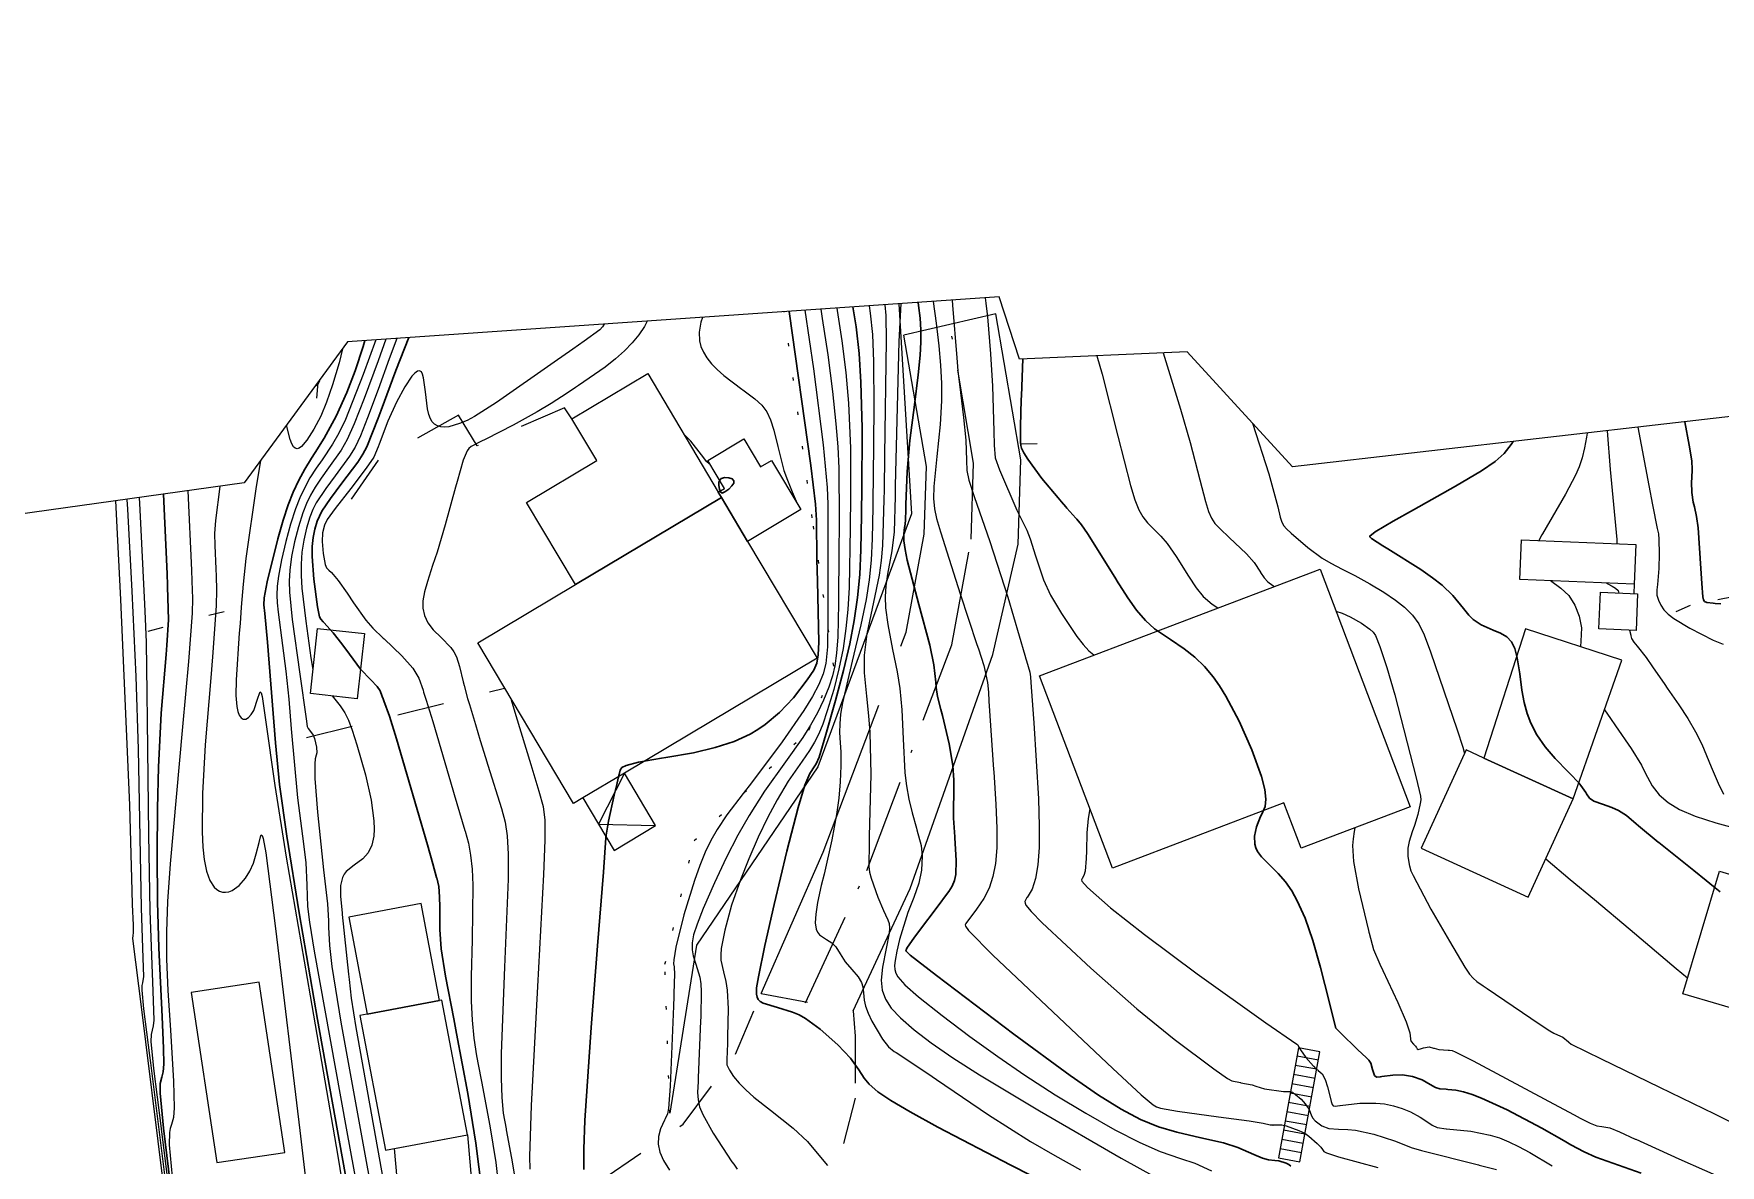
# Model space of a CAD drawing. Header units: metres. Extents: x 1233805 to 1234355, y 654698 to 655114.
# Drawn here: x 1234111.5 to 1234165.2, y 655072.9 to 655108.9 of the extents above; entities that cross this region are included whole.
import ezdxf

# ---------------------------------------------------------------- set-up
doc = ezdxf.new("R2010")
doc.units = ezdxf.units.M
for name, pattern in [('ИИDash_05_15', [2, 0.5, -1.5]), ('ИИDash_15_15', [3, 1.5, -1.5]), ('ИИDash_20_10', [3, 2, -1]), ('ИИDash_50_20', [7, 5, -2]), ('ИИDashDot_30_20', [5, 3, -1, 0, -1]), ('ИИDot', [1, 0, -1])]:
    doc.linetypes.add(name, pattern=pattern)
for name, color, linetype, lineweight in [('ИИ_ГОРИЗОНТАЛИ_ОСН', 32, 'Continuous', 25), ('ИИ_ГОРИЗОНТАЛИ_УТОЛЩ', 32, 'Continuous', 30), ('ИИ_ДОРОГИ_АД', 7, 'Continuous', 25), ('ИИ_ДОРОГИ_АД_ОСИ', 7, 'Continuous', 25), ('ИИ_ОГРАДЫ', 7, 'Continuous', 25), ('ИИ_ОТКОС', 7, 'Continuous', 25), ('ИИ_СООРУЖЕНИЕ', 7, 'Continuous', 25), ('ИИ_СТРОЕНИЕ', 7, 'Continuous', 25), ('ИИ_УГОДЬЯ', 7, 'Continuous', 25)]:
    doc.layers.add(name, color=color, linetype=linetype, lineweight=lineweight)
doc.layers.add('Оформление точек', color=7, linetype='Continuous')

msp = doc.modelspace()

# ---------------------------------------------------------------- linework, layer by layer
at = {"layer": 'ИИ_ГОРИЗОНТАЛИ_ОСН'}
for points, elevation in [([(1234137.07, 655100.211), (1234137.086, 655100.131), (1234137.233, 655099.171), (1234137.355, 655098.161), (1234137.441, 655097.189), (1234137.504, 655095.752), (1234137.505, 655093.908), (1234137.501, 655093.538), (1234137.499, 655093.211), (1234137.463, 655091.32), (1234137.423, 655090.624), (1234137.363, 655090.015), (1234137.269, 655089.381), (1234137.139, 655088.736), (1234136.974, 655088.081), (1234136.77, 655087.403), (1234136.627, 655086.982), (1234136.501, 655086.671), (1234136.367, 655086.403), (1234136.202, 655086.135), (1234135.966, 655085.799), (1234135.527, 655085.164), (1234135.172, 655084.574), (1234134.882, 655084.024), (1234134.575, 655083.383), (1234134.27, 655082.691), (1234134.004, 655082.031), (1234133.723, 655081.217), (1234133.512, 655080.421), (1234133.396, 655079.844), (1234133.379, 655079.643), (1234133.385, 655079.466), (1234133.464, 655079.101), (1234133.542, 655078.792), (1234133.586, 655078.518), (1234133.616, 655077.925), (1234133.598, 655077.044), (1234133.598, 655077.033), (1234133.59, 655076.819), (1234133.571, 655076.309), (1234133.57, 655076.296), (1234133.578, 655076.14), (1234133.654, 655075.971), (1234133.787, 655075.769), (1234133.961, 655075.56), (1234134.175, 655075.342), (1234134.43, 655075.117), (1234134.965, 655074.697), (1234135.685, 655074.128), (1234136.137, 655073.704), (1234136.449, 655073.329), (1234136.775, 655072.937)], 15.5), ([(1234138.096, 655100.281), (1234138.136, 655100.052), (1234138.202, 655099.366), (1234138.239, 655098.515), (1234138.251, 655097.051), (1234138.226, 655094.824), (1234138.216, 655094.128), (1234138.213, 655093.882), (1234138.195, 655092.874), (1234138.162, 655092.193), (1234138.1, 655091.564), (1234138.005, 655090.94), (1234137.838, 655090.133), (1234137.561, 655088.978), (1234137.254, 655087.656), (1234137.194, 655087.298), (1234137.163, 655086.988), (1234137.158, 655086.71), (1234137.178, 655086.378), (1234137.197, 655086.096), (1234137.203, 655085.648), (1234137.182, 655085.148), (1234137.136, 655084.628), (1234137.066, 655084.107), (1234136.915, 655083.299), (1234136.665, 655082.207), (1234136.579, 655081.846), (1234136.461, 655081.309), (1234136.399, 655080.939), (1234136.383, 655080.661), (1234136.412, 655080.459), (1234136.454, 655080.363), (1234136.519, 655080.281), (1234136.739, 655080.13), (1234136.916, 655080.018), (1234137.036, 655079.89), (1234137.174, 655079.676), (1234137.342, 655079.417), (1234137.552, 655079.17), (1234137.752, 655078.936), (1234137.856, 655078.765), (1234137.898, 655078.626), (1234137.92, 655078.428), (1234137.944, 655078.199), (1234137.989, 655078.006), (1234138.069, 655077.788), (1234138.19, 655077.531), (1234138.523, 655076.962), (1234138.711, 655076.715), (1234138.901, 655076.566), (1234138.959, 655076.53), (1234139.963, 655075.863), (1234140.24, 655075.673), (1234141.9, 655074.553), (1234143.236, 655073.709), (1234144.002, 655073.26), (1234144.822, 655072.806)], 16.5), ([(1234138.601, 655100.316), (1234138.627, 655099.974), (1234138.639, 655099.179), (1234138.592, 655095.537), (1234138.574, 655094.424), (1234138.569, 655094.125), (1234138.528, 655092.656), (1234138.484, 655092.178), (1234138.414, 655091.714), (1234138.235, 655090.859), (1234138.027, 655089.855), (1234137.939, 655089.168), (1234137.938, 655088.606), (1234138.013, 655087.866), (1234138.084, 655087.247), (1234138.124, 655086.722), (1234138.149, 655085.371), (1234138.104, 655083.411), (1234138.098, 655083.214), (1234138.089, 655082.446), (1234138.111, 655082.273), (1234138.166, 655082.083), (1234138.379, 655081.48), (1234138.553, 655081.055), (1234138.623, 655080.914), (1234138.697, 655080.757), (1234138.733, 655080.635), (1234138.745, 655080.497), (1234138.732, 655080.329), (1234138.641, 655079.847), (1234138.525, 655079.249), (1234138.487, 655078.839), (1234138.516, 655078.515), (1234138.618, 655078.229), (1234138.802, 655077.949), (1234139.095, 655077.636), (1234139.528, 655077.257), (1234140.076, 655076.841), (1234140.765, 655076.367), (1234141.613, 655075.824), (1234143.524, 655074.674), (1234146.118, 655073.173), (1234147.207, 655072.565)], 17), ([(1234139.108, 655100.351), (1234139.045, 655099.151), (1234138.93, 655094.559), (1234138.924, 655094.216), (1234138.893, 655093.09), (1234138.824, 655092.488), (1234138.768, 655092.204), (1234138.681, 655091.746), (1234138.633, 655091.379), (1234138.614, 655091.024), (1234138.624, 655090.679), (1234138.692, 655090.142), (1234138.848, 655089.354), (1234138.992, 655088.64), (1234139.077, 655088.106), (1234139.142, 655087.431), (1234139.183, 655086.513), (1234139.24, 655085.43), (1234139.292, 655085.012), (1234139.368, 655084.588), (1234139.467, 655084.161), (1234139.605, 655083.665), (1234139.619, 655083.618), (1234139.75, 655083.119), (1234139.788, 655082.774), (1234139.765, 655082.336), (1234139.684, 655081.916), (1234139.519, 655081.461), (1234139.333, 655080.982), (1234139.068, 655080.133), (1234138.977, 655079.76), (1234138.924, 655079.463), (1234138.912, 655079.303), (1234138.921, 655079.176), (1234138.954, 655079.06), (1234139.014, 655078.946), (1234139.237, 655078.688), (1234139.668, 655078.31), (1234140.424, 655077.707), (1234141.302, 655077.044), (1234142.191, 655076.403), (1234143.052, 655075.813), (1234144.014, 655075.192), (1234144.991, 655074.601), (1234145.919, 655074.078), (1234146.713, 655073.671), (1234147.359, 655073.39), (1234148.008, 655073.168), (1234148.458, 655073.016), (1234148.993, 655072.775)], 17.5), ([(1234140.133, 655100.422), (1234140.23, 655099.735), (1234140.23, 655099.735), (1234140.23, 655099.735), (1234140.319, 655099.01), (1234140.373, 655098.4), (1234140.4, 655097.816), (1234140.399, 655097.263), (1234140.355, 655096.508), (1234140.252, 655095.487), (1234140.159, 655094.533), (1234140.151, 655094.149), (1234140.178, 655093.823), (1234140.241, 655093.517), (1234140.367, 655093.096), (1234140.377, 655093.063), (1234140.569, 655092.454), (1234140.991, 655091.121), (1234141.527, 655089.515), (1234141.578, 655089.368), (1234141.748, 655088.844), (1234141.868, 655088.306), (1234141.894, 655087.997), (1234141.91, 655087.705), (1234142.058, 655085.537), (1234142.063, 655085.466), (1234142.133, 655084.424), (1234142.163, 655083.671), (1234142.158, 655083.043), (1234142.118, 655082.541), (1234142.04, 655082.127), (1234141.917, 655081.756), (1234141.751, 655081.428), (1234141.519, 655081.095), (1234141.517, 655081.091), (1234141.175, 655080.635), (1234141.155, 655080.597), (1234141.161, 655080.556), (1234141.26, 655080.415), (1234142.035, 655079.635), (1234145.852, 655076.025), (1234146.755, 655075.193), (1234147.133, 655074.873), (1234147.236, 655074.81), (1234147.365, 655074.765), (1234147.904, 655074.666), (1234149.209, 655074.489), (1234150.19, 655074.358), (1234150.636, 655074.288), (1234150.855, 655074.238), (1234150.863, 655074.235), (1234150.918, 655074.23), (1234150.926, 655074.23), (1234150.942, 655074.228), (1234150.954, 655074.226), (1234150.967, 655074.229), (1234150.995, 655074.235), (1234151.073, 655074.238), (1234151.106, 655074.238), (1234151.109, 655074.238), (1234151.233, 655074.233), (1234151.362, 655074.206), (1234151.773, 655074.054), (1234151.958, 655073.968), (1234152.085, 655073.871), (1234152.352, 655073.636), (1234152.464, 655073.523), (1234152.49, 655073.496), (1234152.505, 655073.48), (1234152.547, 655073.421), (1234152.547, 655073.418), (1234152.569, 655073.386), (1234152.649, 655073.346), (1234153.03, 655073.218), (1234154.278, 655072.882)], 18.5), ([(1234140.738, 655100.464), (1234140.754, 655100.298), (1234140.889, 655098.626), (1234140.922, 655098.214)], 19), ([(1234141.786, 655100.536), (1234141.815, 655100.362), (1234141.861, 655099.933), (1234141.96, 655098.759), (1234142.024, 655097.724), (1234142.067, 655096.3), (1234142.077, 655095.851), (1234142.114, 655095.445), (1234142.244, 655095.069), (1234142.802, 655093.782), (1234142.957, 655093.467), (1234143.112, 655093.147), (1234143.223, 655092.869), (1234143.396, 655092.33), (1234143.646, 655091.57), (1234143.869, 655091.08), (1234144.217, 655090.496), (1234144.704, 655089.767), (1234144.906, 655089.51), (1234145.091, 655089.31), (1234145.253, 655089.177)], 19.5), ([(1234129.67, 655099.7), (1234129.62, 655099.617), (1234129.528, 655099.516), (1234129.037, 655099.153), (1234128.673, 655098.9), (1234128.083, 655098.487), (1234126.243, 655097.206), (1234125.544, 655096.757), (1234125.316, 655096.638), (1234125.073, 655096.539), (1234124.732, 655096.438), (1234124.595, 655096.423), (1234124.475, 655096.43), (1234124.369, 655096.46), (1234124.279, 655096.513), (1234124.203, 655096.59), (1234124.142, 655096.69), (1234124.092, 655096.827), (1234124.05, 655097.006), (1234123.983, 655097.544), (1234123.928, 655097.991), (1234123.895, 655098.113), (1234123.855, 655098.187), (1234123.801, 655098.218), (1234123.733, 655098.204), (1234123.65, 655098.145), (1234123.554, 655098.041), (1234123.325, 655097.703), (1234123.065, 655097.219), (1234122.793, 655096.613), (1234122.512, 655095.879), (1234122.481, 655095.796), (1234122.342, 655095.471), (1234122.099, 655095.124), (1234121.607, 655094.477), (1234121.115, 655093.831), (1234120.863, 655093.485), (1234120.773, 655093.308), (1234120.714, 655093.066), (1234120.698, 655092.788), (1234120.73, 655092.407), (1234120.796, 655092.06), (1234120.841, 655091.95), (1234120.916, 655091.872), (1234120.997, 655091.796), (1234121.209, 655091.541), (1234121.496, 655091.142), (1234121.698, 655090.841), (1234122.087, 655090.28), (1234122.307, 655090.025), (1234122.64, 655089.714), (1234122.668, 655089.689), (1234123.237, 655089.155), (1234123.589, 655088.755), (1234123.78, 655088.435), (1234123.908, 655088.063), (1234123.926, 655087.995), (1234124.008, 655087.74), (1234124.226, 655087.057), (1234124.859, 655084.885), (1234124.9, 655084.744), (1234125.24, 655083.591), (1234125.245, 655083.577), (1234125.353, 655083.194), (1234125.424, 655082.814), (1234125.472, 655082.37), (1234125.496, 655081.858), (1234125.47, 655080.114), (1234125.443, 655078.949), (1234125.444, 655078.169), (1234125.47, 655077.56), (1234125.524, 655076.989), (1234125.607, 655076.431), (1234125.745, 655075.714), (1234125.766, 655075.607), (1234126.033, 655074.202), (1234126.22, 655073.038), (1234126.363, 655071.782)], 12.5), ([(1234131.042, 655099.795), (1234130.95, 655099.627), (1234130.77, 655099.358), (1234130.564, 655099.106), (1234130.321, 655098.855), (1234130.03, 655098.593), (1234129.701, 655098.331), (1234128.859, 655097.75), (1234128.759, 655097.685), (1234128.492, 655097.509), (1234127.981, 655097.177), (1234127.535, 655096.909), (1234126.772, 655096.49), (1234125.91, 655096.046), (1234125.747, 655095.966), (1234125.442, 655095.804), (1234125.37, 655095.744), (1234125.313, 655095.669), (1234125.189, 655095.373), (1234124.996, 655094.694), (1234124.946, 655094.511), (1234124.618, 655093.319), (1234124.355, 655092.451), (1234124.214, 655092.028), (1234124.047, 655091.519), (1234123.955, 655091.181), (1234123.907, 655090.9), (1234123.903, 655090.667), (1234123.953, 655090.429), (1234124.063, 655090.2), (1234124.23, 655089.981), (1234124.485, 655089.733), (1234124.488, 655089.73), (1234124.798, 655089.418), (1234124.892, 655089.28), (1234124.969, 655089.122), (1234125.072, 655088.806), (1234125.186, 655088.328), (1234125.213, 655088.204), (1234125.328, 655087.788), (1234125.386, 655087.601), (1234125.573, 655086.969), (1234125.724, 655086.46), (1234125.893, 655085.918), (1234125.971, 655085.675), (1234126.403, 655084.298), (1234126.522, 655083.859), (1234126.586, 655083.425), (1234126.616, 655082.838), (1234126.614, 655082.051), (1234126.505, 655079.251), (1234126.396, 655076.507), (1234126.39, 655075.72), (1234126.412, 655075.098), (1234126.46, 655074.61), (1234126.55, 655074.104), (1234126.555, 655074.076), (1234126.727, 655073.172), (1234126.847, 655072.425)], 13), ([(1234136.053, 655100.14), (1234136.331, 655098.278), (1234136.642, 655095.863), (1234136.764, 655094.506), (1234136.783, 655093.977), (1234136.784, 655093.311), (1234136.783, 655093.235), (1234136.781, 655090.542), (1234136.783, 655090.301), (1234136.779, 655089.437), (1234136.721, 655088.911), (1234136.634, 655088.576), (1234136.498, 655088.236), (1234136.299, 655087.856), (1234136.021, 655087.407), (1234135.332, 655086.418), (1234134.357, 655085.116), (1234134.095, 655084.776), (1234133.578, 655084.094), (1234133.266, 655083.63), (1234133.069, 655083.282), (1234132.889, 655082.907), (1234132.716, 655082.487), (1234132.543, 655082.003), (1234132.21, 655080.912), (1234131.949, 655079.884), (1234131.882, 655079.483), (1234131.879, 655079.357), (1234131.895, 655079.255), (1234131.9, 655079.231), (1234131.91, 655079.042), (1234131.888, 655078.397), (1234131.885, 655078.311), (1234131.873, 655078.007), (1234131.772, 655075.46), (1234131.722, 655074.751), (1234131.683, 655074.586), (1234131.611, 655074.425), (1234131.589, 655074.383), (1234131.459, 655074.104), (1234131.396, 655073.86), (1234131.391, 655073.614), (1234131.445, 655073.367), (1234131.563, 655073.103), (1234131.754, 655072.796)], 14.5), ([(1234136.56, 655100.175), (1234136.611, 655099.877), (1234136.782, 655098.727), (1234136.931, 655097.56), (1234137.042, 655096.526), (1234137.099, 655095.802), (1234137.133, 655095.115), (1234137.145, 655093.498), (1234137.144, 655093.243), (1234137.141, 655092.566), (1234137.128, 655090.815), (1234137.1, 655089.75), (1234137.064, 655089.233), (1234137.012, 655088.836), (1234136.936, 655088.51), (1234136.815, 655088.157), (1234136.643, 655087.735), (1234136.454, 655087.342), (1234136.237, 655086.95), (1234135.988, 655086.555), (1234135.439, 655085.782), (1234134.77, 655084.842), (1234134.279, 655084.075), (1234133.921, 655083.442), (1234133.553, 655082.725), (1234133.18, 655081.932), (1234132.823, 655081.11), (1234132.628, 655080.619), (1234132.517, 655080.28), (1234132.467, 655080.025), (1234132.469, 655079.803), (1234132.507, 655079.611), (1234132.591, 655079.347), (1234132.712, 655078.933), (1234132.743, 655078.721), (1234132.758, 655078.471), (1234132.742, 655077.673), (1234132.742, 655077.655), (1234132.738, 655077.546), (1234132.662, 655075.724), (1234132.656, 655075.615), (1234132.641, 655075.26), (1234132.656, 655075.026), (1234132.708, 655074.803), (1234132.808, 655074.558), (1234133.138, 655073.973), (1234133.737, 655073.06), (1234133.791, 655072.98), (1234133.897, 655072.822)], 15), ([(1234132.8, 655099.916), (1234132.747, 655099.76), (1234132.69, 655099.444), (1234132.7, 655099.167), (1234132.747, 655098.988), (1234132.826, 655098.808), (1234132.939, 655098.626), (1234133.085, 655098.442), (1234133.261, 655098.258), (1234133.473, 655098.069), (1234134.05, 655097.632), (1234134.08, 655097.61), (1234134.459, 655097.329), (1234134.682, 655097.125), (1234134.844, 655096.914), (1234134.967, 655096.66), (1234135.071, 655096.331), (1234135.197, 655095.808), (1234135.391, 655095.043), (1234135.499, 655094.734), (1234135.654, 655094.361), (1234135.774, 655094.07), (1234135.779, 655094.052)], 13.5), ([(1234122.409, 655099.199), (1234122.006, 655098.094), (1234121.438, 655096.67), (1234121.23, 655096.229), (1234121.034, 655095.884), (1234120.698, 655095.386), (1234120.513, 655095.12), (1234120.311, 655094.807), (1234120.144, 655094.506), (1234119.992, 655094.178), (1234119.853, 655093.822), (1234119.697, 655093.341), (1234119.545, 655092.784), (1234119.41, 655092.205), (1234119.314, 655091.688), (1234119.272, 655091.363), (1234119.256, 655091.084), (1234119.264, 655090.834), (1234119.298, 655090.536), (1234119.441, 655089.482), (1234119.442, 655089.475), (1234119.546, 655088.662), (1234119.635, 655087.768), (1234119.716, 655086.827), (1234119.917, 655084.629), (1234120.076, 655083.417), (1234120.182, 655082.58), (1234120.211, 655081.857), (1234120.236, 655081.175), (1234120.296, 655080.679), (1234120.449, 655079.759), (1234121.468, 655074.13), (1234124.09, 655059.789)], 10.5), ([(1234122.726, 655099.221), (1234122.48, 655098.529), (1234122.035, 655097.331), (1234121.717, 655096.524), (1234121.495, 655096.031), (1234121.3, 655095.694), (1234120.904, 655095.132), (1234120.664, 655094.798), (1234120.476, 655094.517), (1234120.33, 655094.263), (1234120.2, 655093.992), (1234120.083, 655093.693), (1234119.944, 655093.258), (1234119.822, 655092.779), (1234119.729, 655092.307), (1234119.672, 655091.875), (1234119.651, 655091.526), (1234119.656, 655091.175), (1234119.749, 655090.302), (1234119.988, 655088.571), (1234120.188, 655087.151), (1234120.226, 655086.903), (1234120.254, 655086.84), (1234120.255, 655086.839), (1234120.365, 655086.706), (1234120.415, 655086.631), (1234120.457, 655086.516), (1234120.521, 655086.25), (1234120.531, 655086.066), (1234120.512, 655085.993), (1234120.479, 655085.871), (1234120.462, 655085.718), (1234120.465, 655085.251), (1234120.552, 655084.174), (1234120.748, 655082.344), (1234120.748, 655082.342), (1234120.865, 655081.266), (1234120.903, 655080.726), (1234120.907, 655080.523), (1234120.931, 655079.942), (1234121.007, 655079.267), (1234121.296, 655077.503), (1234122.119, 655072.949), (1234123.805, 655063.817)], 11), ([(1234123.072, 655099.245), (1234122.834, 655098.596), (1234122.48, 655097.618), (1234122.146, 655096.718), (1234121.915, 655096.145), (1234121.745, 655095.79), (1234121.566, 655095.504), (1234121.111, 655094.879), (1234120.814, 655094.476), (1234120.511, 655094.013), (1234120.406, 655093.801), (1234120.313, 655093.565), (1234120.202, 655093.206), (1234120.115, 655092.826), (1234120.057, 655092.442), (1234120.029, 655092.062), (1234120.029, 655091.703), (1234120.052, 655091.3), (1234120.177, 655090.252), (1234120.341, 655089.089), (1234120.367, 655088.904), (1234120.367, 655088.901), (1234120.408, 655088.707)], 11.5), ([(1234121.348, 655098.916), (1234121.236, 655098.471), (1234121.034, 655097.774), (1234120.843, 655097.216), (1234120.655, 655096.773), (1234120.431, 655096.358), (1234120.211, 655096.007), (1234120.042, 655095.81), (1234119.969, 655095.758), (1234119.903, 655095.739), (1234119.844, 655095.751), (1234119.792, 655095.796), (1234119.737, 655095.889), (1234119.683, 655096.033), (1234119.569, 655096.488)], 9.5), ([(1234145.339, 655098.693), (1234145.51, 655098.106), (1234146.011, 655096.141), (1234146.414, 655094.565), (1234146.553, 655094.116), (1234146.68, 655093.792), (1234146.803, 655093.568), (1234146.959, 655093.38), (1234147.117, 655093.221), (1234147.379, 655092.953), (1234147.578, 655092.719), (1234147.867, 655092.314), (1234148.257, 655091.688), (1234148.26, 655091.684), (1234148.501, 655091.313), (1234148.73, 655091.041), (1234149.01, 655090.794), (1234149.193, 655090.672)], 20.5), ([(1234147.453, 655098.784), (1234148.007, 655096.991), (1234148.308, 655095.931), (1234148.616, 655094.753), (1234148.797, 655094.063), (1234148.898, 655093.743), (1234148.992, 655093.526), (1234149.1, 655093.364), (1234149.267, 655093.188), (1234149.558, 655092.917), (1234150.106, 655092.393), (1234150.347, 655092.114), (1234150.548, 655091.807), (1234150.55, 655091.804), (1234150.662, 655091.634), (1234150.781, 655091.506), (1234150.942, 655091.383), (1234150.991, 655091.354)], 21), ([(1234140.923, 655098.205), (1234140.977, 655097.787), (1234141.107, 655096.726), (1234141.176, 655096.008), (1234141.195, 655095.365), (1234141.205, 655095.043), (1234141.271, 655094.732), (1234141.442, 655094.22), (1234141.445, 655094.213), (1234141.943, 655092.783), (1234142.514, 655091.018), (1234143.057, 655089.167), (1234143.088, 655089.059), (1234143.106, 655088.996), (1234143.208, 655088.631), (1234143.234, 655088.484), (1234143.246, 655088.306), (1234143.327, 655087.154), (1234143.336, 655087.021), (1234143.488, 655084.599), (1234143.514, 655083.728), (1234143.51, 655083.052), (1234143.47, 655082.506), (1234143.394, 655082.065), (1234143.281, 655081.729), (1234143.122, 655081.467), (1234143.121, 655081.466), (1234143.054, 655081.341), (1234143.059, 655081.285), (1234143.089, 655081.219), (1234143.25, 655081.02), (1234143.606, 655080.661), (1234145.15, 655079.214), (1234146.612, 655077.923), (1234147.801, 655076.956), (1234149.064, 655076.012), (1234149.498, 655075.704), (1234149.634, 655075.632), (1234149.915, 655075.576), (1234149.922, 655075.575), (1234150.28, 655075.501), (1234150.397, 655075.461), (1234150.674, 655075.377), (1234151.277, 655075.29), (1234151.472, 655075.291), (1234151.497, 655075.293), (1234151.565, 655075.268), (1234151.586, 655075.252), (1234151.648, 655075.206), (1234151.66, 655075.198), (1234151.846, 655075.049), (1234151.969, 655074.902), (1234151.995, 655074.867), (1234152.025, 655074.827), (1234152.098, 655074.721), (1234152.142, 655074.605), (1234152.16, 655074.55), (1234152.207, 655074.456), (1234152.291, 655074.36), (1234152.5, 655074.204), (1234152.725, 655074.121), (1234153.034, 655074.1), (1234153.324, 655074.089), (1234153.575, 655074.061), (1234154.152, 655073.933), (1234154.81, 655073.726), (1234155.059, 655073.628), (1234155.345, 655073.518), (1234155.675, 655073.415), (1234157.481, 655072.958), (1234157.506, 655072.952), (1234158.06, 655072.814)], 19), ([(1234120.631, 655097.938), (1234120.608, 655097.864), (1234120.555, 655097.754), (1234120.536, 655097.735), (1234120.519, 655097.758), (1234120.514, 655097.778)], 9), ([(1234150.3, 655096.545), (1234150.811, 655094.937), (1234151.096, 655093.886), (1234151.18, 655093.561), (1234151.233, 655093.398), (1234151.29, 655093.288), (1234151.374, 655093.187), (1234151.523, 655093.047), (1234152.058, 655092.596), (1234152.509, 655092.261), (1234152.782, 655092.093), (1234153.147, 655091.906), (1234153.546, 655091.705), (1234154.028, 655091.44), (1234154.472, 655091.173), (1234154.842, 655090.923), (1234155.133, 655090.697), (1234155.388, 655090.444), (1234155.583, 655090.167), (1234155.753, 655089.821), (1234155.958, 655089.282), (1234156.803, 655086.796), (1234156.983, 655086.241), (1234157.034, 655086.04)], 21.5), ([(1234133.044, 655095.24), (1234133.009, 655095.256), (1234132.93, 655095.332), (1234132.805, 655095.493), (1234132.768, 655095.544), (1234132.43, 655095.977), (1234132.201, 655096.205)], 13.5), ([(1234160.939, 655096.235), (1234160.925, 655096.103), (1234160.86, 655095.765), (1234160.78, 655095.451), (1234160.686, 655095.166), (1234160.574, 655094.893), (1234160.257, 655094.297), (1234159.515, 655093.026), (1234159.497, 655092.996), (1234159.404, 655092.814)], 22.5), ([(1234161.58, 655096.309), (1234161.676, 655095.077), (1234161.882, 655092.845), (1234161.888, 655092.798), (1234161.887, 655092.711)], 23), ([(1234162.548, 655096.419), (1234162.899, 655094.572), (1234163.016, 655093.956), (1234163.164, 655093.203), (1234163.175, 655093.162), (1234163.207, 655093.026), (1234163.225, 655092.847), (1234163.236, 655092.398), (1234163.224, 655091.928), (1234163.176, 655091.421), (1234163.158, 655091.249), (1234163.159, 655091.081), (1234163.208, 655090.916), (1234163.282, 655090.76), (1234163.382, 655090.618), (1234163.519, 655090.478), (1234163.694, 655090.339), (1234164.208, 655090.025), (1234164.954, 655089.648), (1234165.265, 655089.516)], 23.5), ([(1234118.739, 655095.355), (1234118.602, 655094.531), (1234118.276, 655092.241), (1234118.184, 655091.434), (1234118.125, 655090.702), (1234118.087, 655090.182), (1234118.061, 655089.872), (1234117.96, 655088.382), (1234117.956, 655087.892), (1234117.982, 655087.54), (1234118.015, 655087.38), (1234118.061, 655087.258), (1234118.121, 655087.176), (1234118.192, 655087.136), (1234118.274, 655087.14), (1234118.361, 655087.189), (1234118.447, 655087.281), (1234118.523, 655087.407), (1234118.659, 655087.805), (1234118.703, 655087.954), (1234118.733, 655088.003), (1234118.761, 655087.972), (1234118.791, 655087.853), (1234118.899, 655087.11), (1234119.196, 655085.022), (1234119.557, 655082.747), (1234120.315, 655078.338), (1234121.194, 655073.237), (1234121.791, 655069.582)], 9.5), ([(1234116.431, 655094.398), (1234116.541, 655091.872), (1234116.554, 655091.54), (1234116.555, 655091.527), (1234116.572, 655090.97), (1234116.565, 655090.503), (1234116.452, 655088.975), (1234116.257, 655086.897), (1234115.862, 655082.536), (1234115.782, 655081.339), (1234115.746, 655080.375), (1234115.749, 655079.502), (1234115.792, 655078.502), (1234115.872, 655077.241), (1234115.97, 655075.626), (1234115.991, 655074.775), (1234115.966, 655074.464), (1234115.903, 655074.242), (1234115.862, 655074.12), (1234115.841, 655073.994), (1234115.838, 655073.601), (1234115.964, 655072.241)], 8.5), ([(1234117.443, 655094.539), (1234117.303, 655093.457), (1234117.279, 655093.04), (1234117.286, 655092.662), (1234117.286, 655092.657), (1234117.319, 655091.914), (1234117.329, 655091.683), (1234117.329, 655091.681), (1234117.339, 655091.25), (1234117.324, 655090.738), (1234117.212, 655089.119), (1234117.155, 655088.452), (1234116.983, 655086.319), (1234116.897, 655084.769), (1234116.885, 655083.55), (1234116.907, 655083.07), (1234116.947, 655082.675), (1234117.022, 655082.297), (1234117.129, 655082.001), (1234117.265, 655081.788), (1234117.345, 655081.715), (1234117.43, 655081.663), (1234117.525, 655081.634), (1234117.626, 655081.629), (1234117.732, 655081.648), (1234117.841, 655081.691), (1234118.062, 655081.847), (1234118.266, 655082.08), (1234118.398, 655082.299), (1234118.512, 655082.556), (1234118.606, 655082.849), (1234118.692, 655083.213), (1234118.734, 655083.392), (1234118.763, 655083.453), (1234118.791, 655083.434), (1234118.823, 655083.338), (1234118.906, 655082.886), (1234119.217, 655080.48), (1234119.985, 655074.056), (1234120.243, 655071.887)], 9), ([(1234114.128, 655094.076), (1234114.189, 655092.822), (1234114.282, 655090.944), (1234114.571, 655084.396), (1234114.65, 655081.674), (1234114.659, 655081.238), (1234114.684, 655080.581), (1234114.692, 655080.342), (1234114.68, 655080.258), (1234114.671, 655080.158), (1234114.855, 655078.653), (1234114.886, 655078.409), (1234115.668, 655072.177), (1234116.076, 655068.762), (1234116.44, 655065.73), (1234116.574, 655064.711), (1234116.714, 655063.795), (1234117.323, 655060.312), (1234119.644, 655047.334)], 6.5), ([(1234114.49, 655094.127), (1234114.507, 655093.817), (1234114.647, 655091.208), (1234114.775, 655088.498), (1234114.85, 655086.18), (1234114.899, 655083.373), (1234114.938, 655081.137), (1234114.997, 655079.532), (1234115.016, 655078.95), (1234114.985, 655078.754), (1234114.963, 655078.662), (1234114.962, 655078.519), (1234115.021, 655077.922), (1234115.209, 655076.437), (1234115.238, 655076.211), (1234115.911, 655070.859), (1234116.067, 655069.569), (1234116.4, 655066.843), (1234116.653, 655064.935), (1234117.065, 655062.268), (1234117.796, 655058.063), (1234119.771, 655047.053)], 7), ([(1234114.883, 655094.182), (1234114.9, 655093.791), (1234115.052, 655090.798), (1234115.064, 655090.567), (1234115.106, 655089.583), (1234115.128, 655087.964), (1234115.136, 655087.096), (1234115.174, 655083.463), (1234115.217, 655081.036), (1234115.311, 655078.483), (1234115.341, 655077.558), (1234115.327, 655077.379), (1234115.291, 655077.25), (1234115.256, 655077.106), (1234115.254, 655076.88), (1234115.336, 655076.025), (1234115.566, 655074.198), (1234115.59, 655074.013), (1234116.154, 655069.541)], 7.5), ([(1234159.784, 655091.537), (1234159.974, 655091.396), (1234160.108, 655091.304), (1234160.353, 655091.064), (1234160.551, 655090.762), (1234160.69, 655090.409), (1234160.758, 655090.045), (1234160.741, 655089.618), (1234160.726, 655089.442)], 22.5), ([(1234161.56, 655091.464), (1234161.595, 655091.438), (1234161.739, 655091.361), (1234161.846, 655091.305), (1234161.925, 655091.228), (1234161.947, 655091.148)], 23), ([(1234152.951, 655090.572), (1234153.144, 655090.504), (1234153.4, 655090.391), (1234153.765, 655090.189), (1234154.032, 655089.999), (1234154.13, 655089.901), (1234154.204, 655089.795), (1234154.347, 655089.452), (1234154.569, 655088.774), (1234154.818, 655087.907), (1234155.5, 655085.27), (1234155.635, 655084.691), (1234155.645, 655084.574), (1234155.632, 655084.458), (1234155.552, 655084.099), (1234155.452, 655083.756), (1234155.379, 655083.549), (1234155.277, 655083.247), (1234155.233, 655083.03), (1234155.235, 655082.769), (1234155.294, 655082.458), (1234155.296, 655082.448), (1234155.301, 655082.429), (1234155.335, 655082.311), (1234155.403, 655082.16), (1234155.968, 655081.096), (1234156.557, 655080.071), (1234157.052, 655079.251), (1234157.199, 655079.031), (1234157.31, 655078.897), (1234157.429, 655078.795), (1234157.634, 655078.658), (1234157.764, 655078.574), (1234159.149, 655077.63), (1234159.383, 655077.468), (1234159.75, 655077.219), (1234159.882, 655077.148), (1234159.898, 655077.142), (1234160.164, 655077.018), (1234160.352, 655076.871), (1234160.357, 655076.865), (1234160.431, 655076.804), (1234161.387, 655076.331), (1234163.246, 655075.427), (1234164.988, 655074.58), (1234165.841, 655074.164)], 21), ([(1234162.288, 655089.965), (1234162.325, 655089.805), (1234162.328, 655089.782), (1234162.353, 655089.702), (1234162.43, 655089.59), (1234162.533, 655089.461), (1234162.813, 655089.101), (1234163.017, 655088.805), (1234163.407, 655088.24), (1234163.489, 655088.124), (1234163.86, 655087.594), (1234164.144, 655087.156), (1234164.387, 655086.738), (1234164.589, 655086.34), (1234164.889, 655085.625), (1234165.104, 655085.103), (1234165.275, 655084.747)], 23), ([(1234121.015, 655087.874), (1234121.268, 655087.559), (1234121.42, 655087.333), (1234121.535, 655087.103), (1234121.655, 655086.789), (1234121.807, 655086.315), (1234122.074, 655085.365), (1234122.255, 655084.557), (1234122.345, 655083.903), (1234122.357, 655083.636), (1234122.345, 655083.41), (1234122.284, 655083.127), (1234122.165, 655082.89), (1234121.991, 655082.692), (1234121.723, 655082.493), (1234121.465, 655082.292), (1234121.395, 655082.202), (1234121.343, 655082.099), (1234121.284, 655081.842), (1234121.282, 655081.508), (1234121.333, 655080.964), (1234121.338, 655080.919), (1234121.542, 655079.03), (1234121.557, 655078.854), (1234121.623, 655078.261), (1234121.773, 655077.328), (1234122.771, 655071.768)], 11.5), ([(1234126.712, 655087.776), (1234126.717, 655087.747), (1234126.862, 655087.251), (1234127.338, 655085.69), (1234127.596, 655084.849), (1234127.729, 655084.358), (1234127.781, 655083.928), (1234127.787, 655083.286), (1234127.745, 655082.191), (1234127.552, 655078.636), (1234127.348, 655074.845), (1234127.295, 655073.224), (1234127.306, 655072.819)], 13.5), ([(1234161.491, 655087.438), (1234161.681, 655087.153), (1234161.846, 655086.922), (1234162.343, 655086.207), (1234162.666, 655085.67), (1234162.79, 655085.425), (1234163.012, 655085.015), (1234163.232, 655084.729), (1234163.518, 655084.483), (1234163.883, 655084.267), (1234164.381, 655084.056), (1234165.039, 655083.838), (1234165.846, 655083.615)], 22.5), ([(1234145.123, 655084.283), (1234145.063, 655083.975), (1234145.022, 655083.523), (1234145.011, 655082.953), (1234145.009, 655082.706), (1234144.972, 655082.297), (1234144.934, 655082.165), (1234144.879, 655082.07), (1234144.878, 655082.069), (1234144.854, 655082.024), (1234144.867, 655081.981), (1234145.047, 655081.785), (1234145.779, 655081.136), (1234146.855, 655080.287), (1234148.539, 655079.041), (1234150.722, 655077.475), (1234151.702, 655076.796), (1234151.735, 655076.773), (1234151.774, 655076.707), (1234151.775, 655076.705), (1234151.784, 655076.678), (1234151.799, 655076.654), (1234151.822, 655076.618), (1234151.824, 655076.615), (1234151.993, 655076.374), (1234152.237, 655076.099), (1234152.315, 655076.018), (1234152.381, 655075.968), (1234152.383, 655075.966), (1234152.506, 655075.853), (1234152.603, 655075.678), (1234152.683, 655075.44), (1234152.776, 655075.068), (1234152.798, 655074.978), (1234152.828, 655074.88), (1234152.864, 655074.84), (1234152.929, 655074.832), (1234153.073, 655074.849), (1234153.085, 655074.851), (1234153.708, 655074.92), (1234154.214, 655074.926), (1234154.497, 655074.897), (1234154.776, 655074.839), (1234155.051, 655074.755), (1234155.32, 655074.644), (1234155.63, 655074.478), (1234155.972, 655074.256), (1234156.014, 655074.226), (1234156.171, 655074.145), (1234156.455, 655074.112), (1234156.462, 655074.112), (1234157.244, 655074.029), (1234157.852, 655073.908), (1234158.15, 655073.816), (1234158.451, 655073.696), (1234158.761, 655073.548), (1234159.121, 655073.35), (1234159.828, 655072.93)], 19.5), ([(1234153.551, 655083.679), (1234153.531, 655083.56), (1234153.494, 655083.332), (1234153.48, 655083.12), (1234153.512, 655082.611), (1234153.671, 655081.736), (1234153.982, 655080.412), (1234153.993, 655080.364), (1234154.002, 655080.329), (1234154.143, 655079.81), (1234154.346, 655079.343), (1234154.441, 655079.141), (1234154.913, 655078.126), (1234155.182, 655077.507), (1234155.301, 655077.165), (1234155.322, 655076.971), (1234155.32, 655076.945), (1234155.346, 655076.88), (1234155.419, 655076.795), (1234155.476, 655076.74), (1234155.477, 655076.739), (1234155.506, 655076.699), (1234155.51, 655076.689), (1234155.531, 655076.647), (1234155.563, 655076.633), (1234155.672, 655076.664), (1234155.736, 655076.688), (1234155.913, 655076.713), (1234156.058, 655076.676), (1234156.077, 655076.668), (1234156.227, 655076.625), (1234156.516, 655076.612), (1234156.567, 655076.611), (1234156.642, 655076.601), (1234156.746, 655076.56), (1234157.318, 655076.266), (1234159.875, 655074.897), (1234160.523, 655074.547), (1234160.717, 655074.442), (1234161.034, 655074.285), (1234161.25, 655074.202), (1234161.412, 655074.178), (1234161.664, 655074.134), (1234161.971, 655074.013), (1234162.47, 655073.783), (1234162.486, 655073.775), (1234163.862, 655073.154), (1234165.487, 655072.434)], 20.5), ([(1234159.624, 655082.692), (1234160.404, 655082.036), (1234161.178, 655081.397), (1234162.306, 655080.442), (1234163.772, 655079.203), (1234164.138, 655078.91)], 21.5)]:
    msp.add_lwpolyline(points, dxfattribs=dict(at, elevation=elevation))
at = {"layer": 'ИИ_ГОРИЗОНТАЛИ_ОСН', "elevation": 14.5}
msp.add_lwpolyline([(1234133.492, 655094.487), (1234133.49, 655094.475), (1234133.492, 655094.472)], close=True, dxfattribs=at)
at = {"layer": 'ИИ_ГОРИЗОНТАЛИ_УТОЛЩ'}
for points, elevation in [([(1234137.582, 655100.246), (1234137.684, 655099.612), (1234137.778, 655098.762), (1234137.84, 655097.852), (1234137.877, 655096.392), (1234137.865, 655094.337), (1234137.859, 655093.833), (1234137.856, 655093.609), (1234137.838, 655092.524), (1234137.801, 655091.739), (1234137.732, 655091.001), (1234137.626, 655090.279), (1234137.481, 655089.535), (1234137.282, 655088.682), (1234137.033, 655087.732), (1234136.725, 655086.648), (1234136.507, 655085.928), (1234136.416, 655085.716), (1234136.369, 655085.65), (1234136.213, 655085.411), (1234136.055, 655085.036), (1234135.844, 655084.324), (1234135.487, 655082.938), (1234135.077, 655081.237), (1234134.784, 655079.941), (1234134.578, 655078.939), (1234134.522, 655078.593), (1234134.518, 655078.423), (1234134.519, 655078.405), (1234134.52, 655078.393), (1234134.536, 655078.299), (1234134.573, 655078.225), (1234134.637, 655078.16), (1234134.729, 655078.105), (1234135.186, 655077.962), (1234135.661, 655077.822), (1234135.873, 655077.732), (1234136.077, 655077.619), (1234136.542, 655077.277), (1234137.106, 655076.78), (1234137.506, 655076.354), (1234137.767, 655075.98), (1234137.942, 655075.72), (1234138.104, 655075.528), (1234138.379, 655075.285), (1234138.786, 655075.009), (1234139.4, 655074.648), (1234140.285, 655074.165), (1234142.61, 655072.953), (1234145.76, 655071.352)], 16), ([(1234139.657, 655100.389), (1234139.672, 655100.296), (1234139.672, 655100.296), (1234139.672, 655100.296), (1234139.719, 655099.891), (1234139.742, 655099.518), (1234139.744, 655099.126), (1234139.724, 655098.715), (1234139.663, 655098.086), (1234139.539, 655097.133), (1234139.396, 655096.004), (1234139.311, 655095.013), (1234139.269, 655093.964), (1234139.266, 655093.811), (1234139.255, 655093.457), (1234139.233, 655093.261), (1234139.228, 655093.229), (1234139.202, 655093.028), (1234139.207, 655092.806), (1234139.242, 655092.528), (1234139.309, 655092.191), (1234139.682, 655090.788), (1234140.03, 655089.49), (1234140.156, 655088.866), (1234140.217, 655088.308), (1234140.231, 655088.142), (1234140.276, 655087.86), (1234140.38, 655087.446), (1234140.431, 655087.252), (1234140.646, 655086.355), (1234140.764, 655085.667), (1234140.797, 655085.2), (1234140.789, 655084.654), (1234140.782, 655084.43), (1234140.788, 655083.989), (1234140.827, 655083.39), (1234140.829, 655083.365), (1234140.872, 655082.645), (1234140.854, 655082.192), (1234140.814, 655082.001), (1234140.744, 655081.829), (1234140.636, 655081.653), (1234140.436, 655081.385), (1234140.423, 655081.369), (1234139.538, 655080.203), (1234139.295, 655079.858), (1234139.265, 655079.764), (1234139.402, 655079.632), (1234140.24, 655078.984), (1234142.703, 655077.114), (1234144.491, 655075.802), (1234145.394, 655075.179), (1234146.115, 655074.729), (1234146.729, 655074.405), (1234147.309, 655074.168), (1234147.885, 655073.997), (1234148.654, 655073.824), (1234149.375, 655073.66), (1234149.83, 655073.511), (1234150.34, 655073.295), (1234150.609, 655073.178), (1234150.806, 655073.12), (1234151.005, 655073.097), (1234151.128, 655073.087), (1234151.361, 655073.019), (1234151.454, 655072.968), (1234151.514, 655072.916)], 18), ([(1234135.556, 655100.106), (1234136.243, 655095.199), (1234136.396, 655093.974), (1234136.425, 655093.467), (1234136.425, 655093.467), (1234136.437, 655092.21), (1234136.455, 655091.529), (1234136.495, 655089.589), (1234136.482, 655089.177), (1234136.436, 655088.919), (1234136.337, 655088.697), (1234136.131, 655088.389), (1234135.691, 655087.819), (1234135.251, 655087.352), (1234134.791, 655086.964), (1234134.554, 655086.802), (1234134.313, 655086.66), (1234133.804, 655086.429), (1234133.202, 655086.232), (1234132.512, 655086.069), (1234131.63, 655085.916), (1234131.498, 655085.895), (1234130.767, 655085.765), (1234130.371, 655085.662), (1234130.235, 655085.594), (1234130.177, 655085.51), (1234130.143, 655085.373), (1234130.119, 655085.262), (1234130.069, 655085.058), (1234129.987, 655084.717), (1234129.805, 655083.895), (1234129.73, 655083.449), (1234129.724, 655083.359), (1234129.647, 655082.272), (1234129.463, 655079.931), (1234129.259, 655077.328), (1234129.054, 655074.376), (1234129.021, 655073.463), (1234129.029, 655072.812)], 14), ([(1234122.058, 655099.175), (1234122.005, 655098.985), (1234121.754, 655098.214), (1234121.487, 655097.524), (1234121.142, 655096.768), (1234120.768, 655096.075), (1234120.48, 655095.619), (1234120.363, 655095.442), (1234120.144, 655095.091), (1234119.956, 655094.741), (1234119.782, 655094.36), (1234119.623, 655093.951), (1234119.462, 655093.462), (1234119.293, 655092.875), (1234118.956, 655091.5), (1234118.856, 655090.993), (1234118.846, 655090.771), (1234118.881, 655090.501), (1234118.881, 655090.499), (1234118.964, 655089.588), (1234119.014, 655088.921), (1234119.214, 655086.38), (1234119.348, 655085.055), (1234119.578, 655083.415), (1234119.972, 655080.978), (1234120.556, 655077.588), (1234123.098, 655063.423)], 10), ([(1234123.456, 655099.271), (1234123.039, 655098.221), (1234122.574, 655096.962), (1234122.481, 655096.707), (1234122.124, 655095.796), (1234121.999, 655095.56), (1234121.833, 655095.314), (1234121.327, 655094.637), (1234120.964, 655094.154), (1234120.689, 655093.753), (1234120.543, 655093.436), (1234120.467, 655093.183), (1234120.415, 655092.914), (1234120.387, 655092.624), (1234120.381, 655092.31), (1234120.43, 655091.593), (1234120.551, 655090.704), (1234120.62, 655090.392), (1234120.66, 655090.318), (1234120.733, 655090.234), (1234120.754, 655090.212), (1234121.049, 655089.879), (1234121.327, 655089.532), (1234121.568, 655089.202), (1234121.924, 655088.728), (1234122.249, 655088.382), (1234122.449, 655088.17), (1234122.542, 655088.033), (1234122.612, 655087.861), (1234122.639, 655087.786), (1234122.666, 655087.715), (1234122.841, 655087.228), (1234123.066, 655086.514), (1234124.046, 655083.135), (1234124.216, 655082.536), (1234124.342, 655082.1), (1234124.347, 655082.087), (1234124.412, 655081.819), (1234124.438, 655081.484), (1234124.439, 655081.156), (1234124.447, 655080.445), (1234124.491, 655079.831), (1234124.619, 655078.963), (1234124.884, 655077.6), (1234124.977, 655077.139), (1234125.339, 655075.231), (1234125.593, 655073.652), (1234125.776, 655072.148)], 12), ([(1234142.985, 655098.592), (1234142.944, 655097.42), (1234142.94, 655097.301), (1234142.911, 655096.448), (1234142.91, 655095.944), (1234142.922, 655095.836), (1234142.95, 655095.757), (1234143.026, 655095.605), (1234143.148, 655095.409), (1234143.59, 655094.794), (1234144.108, 655094.175), (1234144.217, 655094.052), (1234144.359, 655093.89), (1234144.392, 655093.851), (1234144.677, 655093.53), (1234144.704, 655093.502), (1234144.86, 655093.319), (1234145.05, 655093.045), (1234145.967, 655091.57), (1234145.974, 655091.558), (1234146.328, 655090.993), (1234146.608, 655090.601), (1234146.89, 655090.275), (1234147.182, 655090.009), (1234147.683, 655089.665), (1234148.126, 655089.37), (1234148.46, 655089.107), (1234148.763, 655088.813), (1234149.04, 655088.485), (1234149.243, 655088.197), (1234149.451, 655087.864), (1234149.873, 655087.074), (1234150.277, 655086.162), (1234150.584, 655085.31), (1234150.689, 655084.903), (1234150.724, 655084.594), (1234150.694, 655084.36), (1234150.588, 655084.112), (1234150.553, 655084.043), (1234150.419, 655083.715), (1234150.358, 655083.42), (1234150.37, 655083.157), (1234150.403, 655083.039), (1234150.455, 655082.929), (1234150.583, 655082.756), (1234150.82, 655082.517), (1234151.114, 655082.223), (1234151.341, 655081.958), (1234151.542, 655081.672), (1234151.72, 655081.362), (1234151.967, 655080.806), (1234152.216, 655080.095), (1234152.463, 655079.239), (1234152.732, 655078.16), (1234152.744, 655078.108), (1234152.944, 655077.309), (1234152.944, 655077.309), (1234152.944, 655077.309), (1234153.085, 655077.168), (1234153.645, 655076.62), (1234153.908, 655076.38), (1234153.915, 655076.374), (1234153.998, 655076.294), (1234154.055, 655076.19), (1234154.117, 655075.996), (1234154.18, 655075.805), (1234154.237, 655075.748), (1234154.36, 655075.76), (1234154.41, 655075.77), (1234154.757, 655075.815), (1234155.064, 655075.819), (1234155.381, 655075.77), (1234155.689, 655075.66), (1234155.944, 655075.522), (1234156.12, 655075.426), (1234156.254, 655075.384), (1234156.461, 655075.365), (1234156.514, 655075.361), (1234156.764, 655075.335), (1234157.01, 655075.284), (1234157.284, 655075.201), (1234157.585, 655075.087), (1234158.394, 655074.708), (1234159.498, 655074.124), (1234160.205, 655073.724), (1234160.419, 655073.6), (1234160.845, 655073.374), (1234161.217, 655073.21), (1234161.578, 655073.083), (1234162.657, 655072.696)], 20), ([(1234164.052, 655096.592), (1234164.191, 655095.848), (1234164.267, 655095.351), (1234164.285, 655095.076), (1234164.273, 655094.808), (1234164.263, 655094.671), (1234164.269, 655094.34), (1234164.312, 655094.037), (1234164.351, 655093.887), (1234164.424, 655093.581), (1234164.474, 655093.225), (1234164.56, 655091.932), (1234164.586, 655091.448), (1234164.624, 655091.026), (1234164.646, 655090.93), (1234164.676, 655090.879), (1234164.745, 655090.846), (1234164.945, 655090.825), (1234165.014, 655090.818), (1234165.191, 655090.802)], 24), ([(1234158.582, 655095.965), (1234158.528, 655095.876), (1234158.301, 655095.587), (1234158.015, 655095.333), (1234157.575, 655095.037), (1234156.754, 655094.55), (1234155.413, 655093.792), (1234154.766, 655093.429), (1234154.202, 655093.098), (1234154.024, 655092.961), (1234154.025, 655092.93), (1234154.079, 655092.882), (1234154.445, 655092.647), (1234154.604, 655092.551), (1234155.646, 655091.897), (1234156.025, 655091.631), (1234156.325, 655091.395), (1234156.669, 655091.066), (1234157.008, 655090.66), (1234157.182, 655090.444), (1234157.312, 655090.31), (1234157.57, 655090.133), (1234157.95, 655089.969), (1234158.181, 655089.876), (1234158.387, 655089.755), (1234158.532, 655089.6), (1234158.64, 655089.383), (1234158.719, 655089.089), (1234158.794, 655088.578), (1234158.866, 655088.058), (1234158.941, 655087.664), (1234159.035, 655087.314), (1234159.149, 655087.007), (1234159.342, 655086.635), (1234159.6, 655086.258), (1234159.92, 655085.88), (1234160.332, 655085.465), (1234160.356, 655085.442), (1234160.705, 655085.079), (1234160.713, 655085.068), (1234160.743, 655085.028), (1234160.899, 655084.799), (1234160.921, 655084.758), (1234161.012, 655084.625), (1234161.155, 655084.532), (1234161.433, 655084.431), (1234161.728, 655084.329), (1234161.935, 655084.236), (1234162.197, 655084.068), (1234162.498, 655083.807), (1234162.571, 655083.74), (1234163.202, 655083.221), (1234163.217, 655083.209), (1234164.33, 655082.327), (1234164.729, 655082.001), (1234164.965, 655081.809), (1234165.177, 655081.647)], 22), ([(1234115.656, 655094.289), (1234115.765, 655091.755), (1234115.78, 655091.398), (1234115.782, 655091.348), (1234115.812, 655090.299), (1234115.762, 655089.494), (1234115.735, 655089.194), (1234115.582, 655087.331), (1234115.493, 655085.614), (1234115.46, 655084.296), (1234115.451, 655082.84), (1234115.467, 655081.325), (1234115.505, 655079.864), (1234115.607, 655077.67), (1234115.657, 655076.674), (1234115.666, 655076.167), (1234115.646, 655075.921), (1234115.597, 655075.746), (1234115.548, 655075.55), (1234115.546, 655075.241), (1234115.65, 655074.132), (1234115.923, 655071.954)], 8)]:
    msp.add_lwpolyline(points, dxfattribs=dict(at, elevation=elevation))
at = {"layer": 'ИИ_ГОРИЗОНТАЛИ_УТОЛЩ', "elevation": 14}
msp.add_lwpolyline([(1234133.514, 655094.361), (1234133.633, 655094.45), (1234133.735, 655094.555), (1234133.791, 655094.645), (1234133.799, 655094.717), (1234133.747, 655094.778), (1234133.639, 655094.816), (1234133.505, 655094.821), (1234133.398, 655094.788), (1234133.347, 655094.738), (1234133.321, 655094.664), (1234133.32, 655094.567), (1234133.344, 655094.446), (1234133.375, 655094.361), (1234133.425, 655094.329), (1234133.514, 655094.361)], close=True, dxfattribs=at)
at = {"layer": 'ИИ_ДОРОГИ_АД'}
msp.add_lwpolyline([(1234137.588, 655077.858), (1234139.407, 655081.748), (1234142.031, 655089.19), (1234142.838, 655092.698), (1234142.929, 655095.379), (1234142.133, 655100.024), (1234139.205, 655099.347)], dxfattribs=at)
at = {"layer": 'ИИ_ДОРОГИ_АД', "linetype": 'ИИDash_50_20'}
msp.add_lwpolyline([(1234134.667, 655078.409), (1234136.639, 655082.908), (1234139.277, 655089.902), (1234139.847, 655093.02), (1234139.92, 655095.174), (1234139.205, 655099.347)], dxfattribs=at)
at = {"layer": 'ИИ_ДОРОГИ_АД', "linetype": 'ИИDash_15_15'}
for points in [[(1234128.644, 655096.691), (1234128.41, 655097.043), (1234125.63, 655095.828), (1234125.041, 655096.803), (1234122.484, 655095.368), (1234120.972, 655093.196)], [(1234120.197, 655086.549), (1234126.505, 655088.124)], [(1234128.25, 655044.519), (1234127.548, 655055.305), (1234126.662, 655059.355), (1234126.839, 655067.454), (1234126.984, 655069.624), (1234127.974, 655071.322), (1234129.601, 655072.489), (1234132.183, 655074.257), (1234133.846, 655076.485), (1234134.667, 655078.409), (1234137.588, 655077.858), (1234137.66, 655077.059), (1234137.66, 655075.087), (1234136.817, 655071.851), (1234134.933, 655071.962), (1234132.803, 655071.112), (1234130.675, 655069.539), (1234130.01, 655067.921), (1234129.564, 655065.209), (1234129.497, 655062.129), (1234130.429, 655055.517), (1234131.007, 655052.119)]]:
    msp.add_lwpolyline(points, dxfattribs=at)
at = {"layer": 'ИИ_ДОРОГИ_АД_ОСИ', "linetype": 'ИИDashDot_30_20'}
msp.add_lwpolyline([(1234136.075, 655078.112), (1234138.023, 655082.328), (1234140.728, 655089.499), (1234141.343, 655092.859), (1234141.425, 655095.277), (1234140.669, 655099.686)], dxfattribs=at)
at = {"layer": 'ИИ_ОГРАДЫ'}
for points in [[(1234143.444, 655095.892), (1234142.944, 655095.886)], [(1234162.44, 655091.427), (1234162.421, 655091.128)]]:
    msp.add_lwpolyline(points, dxfattribs=at)
at = {"layer": 'ИИ_ОТКОС', "elevation": 11.097}
msp.add_lwpolyline([(1234139.044, 655100.347), (1234139.45, 655093.668), (1234136.469, 655085.615), (1234132.604, 655079.948), (1234131.759, 655074.607)], dxfattribs=at)
at = {"layer": 'ИИ_ОТКОС', "color": 33, "linetype": 'ИИDot', "elevation": 14.507}
msp.add_lwpolyline([(1234131.759, 655074.607), (1234131.605, 655079.34), (1234132.538, 655083.276), (1234136.185, 655086.783), (1234136.972, 655088.825), (1234136.288, 655093.544), (1234135.397, 655100.095)], dxfattribs=at)
at = {"layer": 'ИИ_СООРУЖЕНИЕ'}
msp.add_lwpolyline([(1234151.118, 655073.185), (1234151.803, 655073.06), (1234152.442, 655076.558), (1234151.757, 655076.683)], close=True, dxfattribs=at)
for points in [[(1234151.657, 655076.136), (1234152.342, 655076.011)], [(1234151.711, 655076.431), (1234152.396, 655076.306)], [(1234151.55, 655075.546), (1234152.234, 655075.421)], [(1234151.603, 655075.841), (1234152.288, 655075.716)], [(1234151.496, 655075.251), (1234152.181, 655075.126)], [(1234151.388, 655074.66), (1234152.073, 655074.535)], [(1234151.442, 655074.955), (1234152.127, 655074.83)], [(1234151.28, 655074.07), (1234151.965, 655073.945)], [(1234151.334, 655074.365), (1234152.019, 655074.24)], [(1234151.172, 655073.48), (1234151.857, 655073.355)], [(1234151.226, 655073.775), (1234151.911, 655073.65)]]:
    msp.add_lwpolyline(points, dxfattribs=at)
at = {"layer": 'ИИ_СТРОЕНИЕ'}
for points in [[(1234133.406, 655094.182), (1234128.759, 655091.415), (1234127.202, 655094.031), (1234129.436, 655095.361), (1234128.644, 655096.691), (1234131.056, 655098.128), (1234133.301, 655094.358), (1234133.406, 655094.182)], [(1234135.929, 655093.801), (1234134.234, 655092.791), (1234133.406, 655094.182), (1234133.301, 655094.358), (1234133.499, 655094.476), (1234132.969, 655095.366), (1234134.112, 655096.047), (1234134.642, 655095.157), (1234134.996, 655095.367), (1234135.929, 655093.801)], [(1234125.649, 655089.563), (1234128.759, 655091.415), (1234133.406, 655094.182), (1234134.234, 655092.791), (1234136.449, 655089.071), (1234130.317, 655085.419), (1234128.993, 655084.631), (1234128.692, 655084.452), (1234125.649, 655089.563)], [(1234158.849, 655092.837), (1234162.493, 655092.686), (1234162.44, 655091.427), (1234158.797, 655091.578), (1234158.849, 655092.837)], [(1234143.516, 655088.518), (1234152.445, 655091.906), (1234155.313, 655084.347), (1234151.843, 655083.031), (1234151.296, 655084.47), (1234145.838, 655082.399), (1234143.516, 655088.518)], [(1234161.36, 655091.172), (1234162.547, 655091.123), (1234162.499, 655089.956), (1234161.311, 655090.005), (1234161.36, 655091.172)], [(1234122.042, 655089.858), (1234121.815, 655087.787), (1234120.325, 655087.949), (1234120.551, 655090.021), (1234122.042, 655089.858)], [(1234158.981, 655090.008), (1234157.649, 655085.9), (1234160.495, 655084.601), (1234162.045, 655089.014), (1234158.981, 655090.008)], [(1234157.087, 655086.156), (1234155.659, 655083.028), (1234159.067, 655081.472), (1234160.495, 655084.601), (1234157.649, 655085.9), (1234157.087, 655086.156)], [(1234129.985, 655082.964), (1234131.309, 655083.753), (1234130.317, 655085.419), (1234128.993, 655084.631), (1234129.985, 655082.964)], [(1234167.458, 655081.615), (1234166.299, 655077.723), (1234163.988, 655078.405), (1234165.148, 655082.303), (1234167.458, 655081.615)], [(1234121.548, 655080.843), (1234122.134, 655077.75), (1234124.431, 655078.185), (1234123.846, 655081.278), (1234121.548, 655080.843)], [(1234116.53, 655078.443), (1234117.352, 655073.031), (1234119.518, 655073.359), (1234118.696, 655078.771), (1234116.53, 655078.443)], [(1234121.902, 655077.707), (1234122.713, 655073.424), (1234125.32, 655073.917), (1234124.509, 655078.2), (1234124.431, 655078.185), (1234122.134, 655077.75), (1234121.902, 655077.707)], [(1234123.317, 655069.904), (1234123.002, 655073.478), (1234125.32, 655073.917), (1234125.655, 655070.11), (1234123.317, 655069.904)]]:
    msp.add_lwpolyline(points, close=True, dxfattribs=at)
at = {"layer": 'ИИ_СТРОЕНИЕ', "linetype": 'ИИDash_20_10'}
msp.add_lwpolyline([(1234130.317, 655085.419), (1234129.489, 655083.797), (1234131.309, 655083.753)], dxfattribs=at)
at = {"layer": 'ИИ_УГОДЬЯ', "linetype": 'ИИDash_05_15'}
for points in [[(1234120.563, 655097.845), (1234120.408, 655095.95)], [(1234185.768, 655093.854), (1234177.358, 655093.337), (1234164.22, 655090.755), (1234162.499, 655089.956)], [(1234115.163, 655089.939), (1234118.688, 655090.851)]]:
    msp.add_lwpolyline(points, dxfattribs=at)
at = {"layer": 'Оформление точек', "color": 41}
msp.add_lwpolyline([(1234278.101, 655107.867), (1234260.582, 655106.071), (1234251.183, 655108.936), (1234238.712, 655106.566), (1234227.593, 655106.413), (1234221.976, 655100.726), (1234199.442, 655098.648), (1234167.81, 655097.022), (1234151.568, 655095.162), (1234148.217, 655098.816), (1234142.886, 655098.588), (1234142.238, 655100.567), (1234121.51, 655099.137), (1234118.221, 655094.648), (1234087.598, 655090.373)], dxfattribs=at)

doc.saveas('drawing.dxf')
